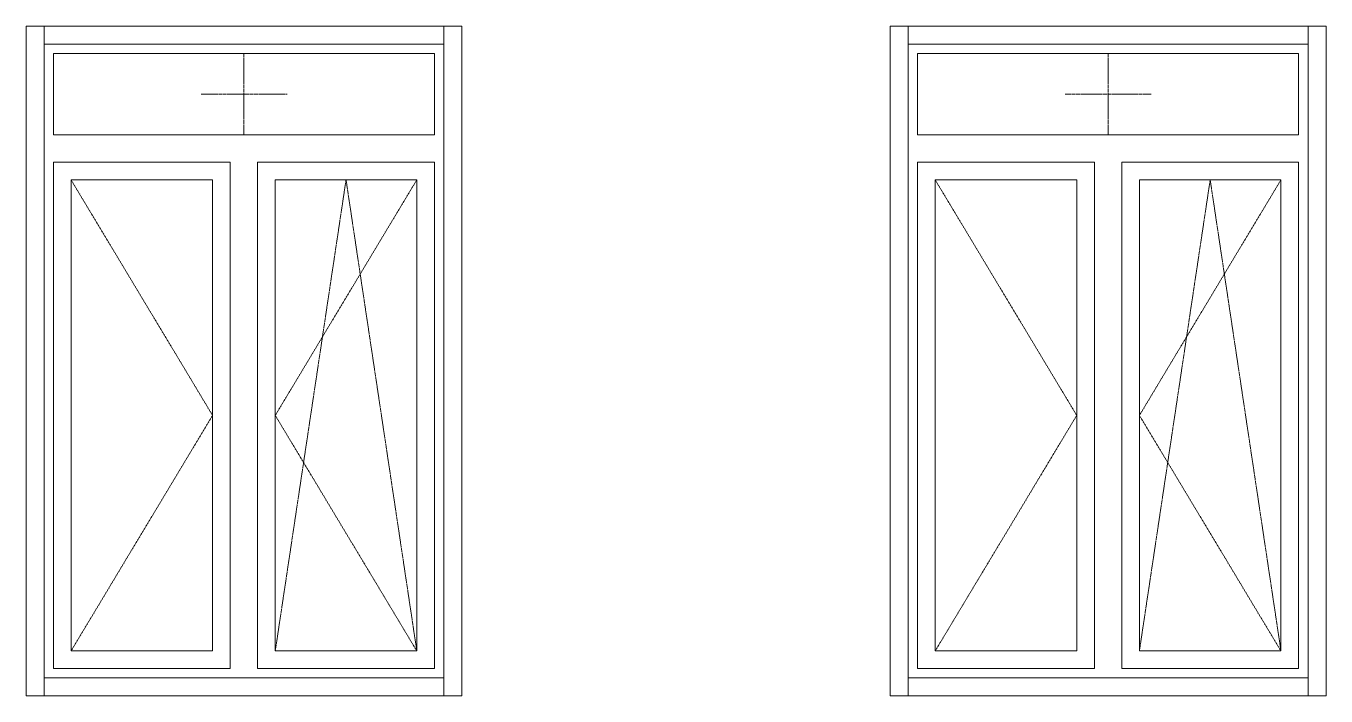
# Model space of a CAD drawing. Header units: millimetres. Extents: x -515342 to 330399, y -224905 to 507333.
# Drawn here: x 229964 to 233574, y -46969 to -45109 of the extents above; entities that cross this region are included whole.
import ezdxf

# ---------------------------------------------------------------- set-up
doc = ezdxf.new("R2010")
doc.units = ezdxf.units.MM
doc.linetypes.add('ASVP_Штриховая_ш2 п1', pattern=[3, 2, -1])
doc.layers.get('0').update_dxf_attribs({"lineweight": 0})
for name, color, linetype, lineweight in [('Витраж', 7, 'Continuous', 0), ('Окна', 7, 'Continuous', 0), ('Окна открывание', 7, 'Continuous', 0)]:
    doc.layers.add(name, color=color, linetype=linetype, lineweight=lineweight)
pattern_1 = [(236.31, (7704.1, 1244.6), (-1777.996, -3556.002), [641.07, -5769.6]), (236.31, (7739.7, 1137.9), (-1777.996, -3556.002), [384.64, -6026.03]), (236.31, (7526.3, 1137.9), (-1777.996, -3556.002), [384.64, -6026.03])]

# ---------------------------------------------------------------- blocks, each defined once
blk = doc.blocks.new('Окно_ПВХ_2Створки_1Фрамуга-верх - АР_Окно_ОП_1820_h_х11700_2ст1фр-в-V138-Фасад А_-Д')
at = {"layer": 'Окна'}
h = blk.add_hatch(dxfattribs=at)
h.set_pattern_fill('FP_50', color=256, style=0, pattern_type=2)
h.set_pattern_definition(pattern_1)
h.paths.add_polyline_path([(12947.9, 4285), (12947.9, 5593), (12554.9, 5593), (12554.9, 4285), (12931.8, 4285)])
for p, q in [((13563.9, 5944), (12505.9, 5944)), ((12505.9, 5944), (12505.9, 5718)), ((13563.9, 5718), (13563.9, 5944)), ((13563.9, 5718), (12505.9, 5718)), ((12996.9, 5642), (12505.9, 5642)), ((12505.9, 5642), (12505.9, 4236)), ((12996.9, 4236), (12996.9, 5642)), ((13563.9, 5642), (13072.9, 5642)), ((13072.9, 4236), (13072.9, 5642)), ((13563.9, 4236), (13563.9, 5642)), ((12554.9, 5593), (12554.9, 4285)), ((12947.9, 5593), (12554.9, 5593)), ((12947.9, 5593), (12947.9, 4285)), ((13121.9, 5593), (13121.9, 4285)), ((13514.9, 5593), (13121.9, 5593)), ((13514.9, 5593), (13514.9, 4285)), ((12554.9, 4285), (12947.9, 4285)), ((13121.9, 4285), (13514.9, 4285)), ((12505.9, 4236), (12996.9, 4236)), ((13072.9, 4236), (13563.9, 4236))]:
    blk.add_line(p, q, dxfattribs=at)
at = {"layer": 'Окна открывание', "linetype": 'ASVP_Штриховая_ш2 п1'}
for p, q in [((13034.9, 5718), (13034.9, 5944)), ((13154.9, 5831), (12914.9, 5831)), ((12554.9, 5593), (12947.9, 4939)), ((13318.4, 5593), (13121.9, 4285)), ((13514.9, 5593), (13121.9, 4939)), ((13514.9, 4285), (13318.4, 5593)), ((12947.9, 4939), (12554.9, 4285)), ((13121.9, 4939), (13514.9, 4285))]:
    blk.add_line(p, q, dxfattribs=at)
blk = doc.blocks.new('Окно_ПВХ_2Створки_1Фрамуга-верх - АР_Окно_ОП_1820_h_х11700_2ст1фр-в-V139-Фасад А_-Д')
at = {"layer": 'Окна'}
h = blk.add_hatch(dxfattribs=at)
h.set_pattern_fill('FP_50', color=256, style=0, pattern_type=2)
h.set_pattern_definition(pattern_1)
h.paths.add_polyline_path([(10960.4, 4285), (11115.8, 4285), (11115.8, 5593), (10722.8, 5593), (10722.8, 4285), (10928, 4285)])
for p, q in [((11164.8, 5944), (10106.8, 5944)), ((10106.8, 5944), (10106.8, 5718)), ((11164.8, 5718), (11164.8, 5944)), ((11164.8, 5718), (10106.8, 5718)), ((10597.8, 5642), (10106.8, 5642)), ((10106.8, 5642), (10106.8, 4236)), ((10597.8, 4236), (10597.8, 5642)), ((11164.8, 5642), (10673.8, 5642)), ((10673.8, 4236), (10673.8, 5642)), ((11164.8, 4236), (11164.8, 5642)), ((10155.8, 5593), (10155.8, 4285)), ((10548.8, 5593), (10155.8, 5593)), ((10548.8, 5593), (10548.8, 4285)), ((10722.8, 5593), (10722.8, 4285)), ((11115.8, 5593), (10722.8, 5593)), ((11115.8, 5593), (11115.8, 4285)), ((10155.8, 4285), (10548.8, 4285)), ((10722.8, 4285), (11115.8, 4285)), ((10106.8, 4236), (10597.8, 4236)), ((10673.8, 4236), (11164.8, 4236))]:
    blk.add_line(p, q, dxfattribs=at)
at = {"layer": 'Окна открывание', "linetype": 'ASVP_Штриховая_ш2 п1'}
for p, q in [((10635.8, 5718), (10635.8, 5944)), ((10755.8, 5831), (10515.8, 5831)), ((10155.8, 5593), (10548.8, 4939)), ((10919.3, 5593), (10722.8, 4285)), ((11115.8, 5593), (10722.8, 4939)), ((11115.8, 4285), (10919.3, 5593)), ((10548.8, 4939), (10155.8, 4285)), ((10722.8, 4939), (11115.8, 4285))]:
    blk.add_line(p, q, dxfattribs=at)
blk = doc.blocks.new('Прямоугольный импост - АР_Откос_Металлический_50х330 Белый Правый-9899491-Фасад А_-Д')
at = {"layer": 'Витраж'}
for p, q in [((10080.8, 2570), (10080.8, 2620)), ((10080.8, 2620), (11190.8, 2620)), ((11190.8, 2620), (11190.8, 2570)), ((10080.8, 2570), (11190.8, 2570))]:
    blk.add_line(p, q, dxfattribs=at)
blk = doc.blocks.new('Прямоугольный импост - АР_Откос_Металлический_50х330 Белый Левый-9898759-Фасад А_-Д')
at = {"layer": 'Витраж'}
for p, q in [((10080.8, 760), (10080.8, 810)), ((11190.8, 810), (10080.8, 810)), ((11190.8, 810), (11190.8, 760)), ((11190.8, 760), (10080.8, 760))]:
    blk.add_line(p, q, dxfattribs=at)
blk = doc.blocks.new('Прямоугольный импост - АР_Откос_Металлический_50х330 Белый Правый-9899492-Фасад А_-Д')
at = {"layer": 'Витраж'}
for p, q in [((11190.8, 2620), (11240.8, 2620)), ((11190.8, 2620), (11190.8, 760)), ((11240.8, 2620), (11240.8, 760)), ((11240.8, 760), (11190.8, 760))]:
    blk.add_line(p, q, dxfattribs=at)
blk = doc.blocks.new('Прямоугольный импост - АР_Откос_Металлический_50х330 Белый Левый-9898760-Фасад А_-Д')
at = {"layer": 'Витраж'}
for p, q in [((10030.8, 2620), (10080.8, 2620)), ((10030.8, 760), (10030.8, 2620)), ((10080.8, 760), (10080.8, 2620)), ((10080.8, 760), (10030.8, 760))]:
    blk.add_line(p, q, dxfattribs=at)
blk = doc.blocks.new('СД_Люблино_Фасады_rvt-2-Фасад А_-Д')
at = {"layer": 'Витраж', "lineweight": 9}
for name, p in [('Прямоугольный импост - АР_Откос_Металлический_50х330 Белый Левый-9898760-Фасад А_-Д', (0, 3400)), ('Прямоугольный импост - АР_Откос_Металлический_50х330 Белый Правый-9899491-Фасад А_-Д', (0, 3400)), ('Прямоугольный импост - АР_Откос_Металлический_50х330 Белый Правый-9899492-Фасад А_-Д', (0, 3400)), ('Прямоугольный импост - АР_Откос_Металлический_50х330 Белый Левый-9898760-Фасад А_-Д', (2399.2, 3400)), ('Прямоугольный импост - АР_Откос_Металлический_50х330 Белый Правый-9899491-Фасад А_-Д', (2399.2, 3400)), ('Прямоугольный импост - АР_Откос_Металлический_50х330 Белый Правый-9899492-Фасад А_-Д', (2399.2, 3400)), ('Прямоугольный импост - АР_Откос_Металлический_50х330 Белый Левый-9898759-Фасад А_-Д', (0, 3400)), ('Прямоугольный импост - АР_Откос_Металлический_50х330 Белый Левый-9898759-Фасад А_-Д', (2399.2, 3400))]:
    blk.add_blockref(name, p, dxfattribs=at)
at = {"layer": 'Окна', "lineweight": 9}
for name in ['Окно_ПВХ_2Створки_1Фрамуга-верх - АР_Окно_ОП_1820_h_х11700_2ст1фр-в-V139-Фасад А_-Д', 'Окно_ПВХ_2Створки_1Фрамуга-верх - АР_Окно_ОП_1820_h_х11700_2ст1фр-в-V138-Фасад А_-Д']:
    blk.add_blockref(name, (0, 0), dxfattribs=at)

msp = doc.modelspace()

# ---------------------------------------------------------------- block references
msp.add_blockref('СД_Люблино_Фасады_rvt-2-Фасад А_-Д', (219933.6471, -51129.182))

doc.saveas('drawing.dxf')
